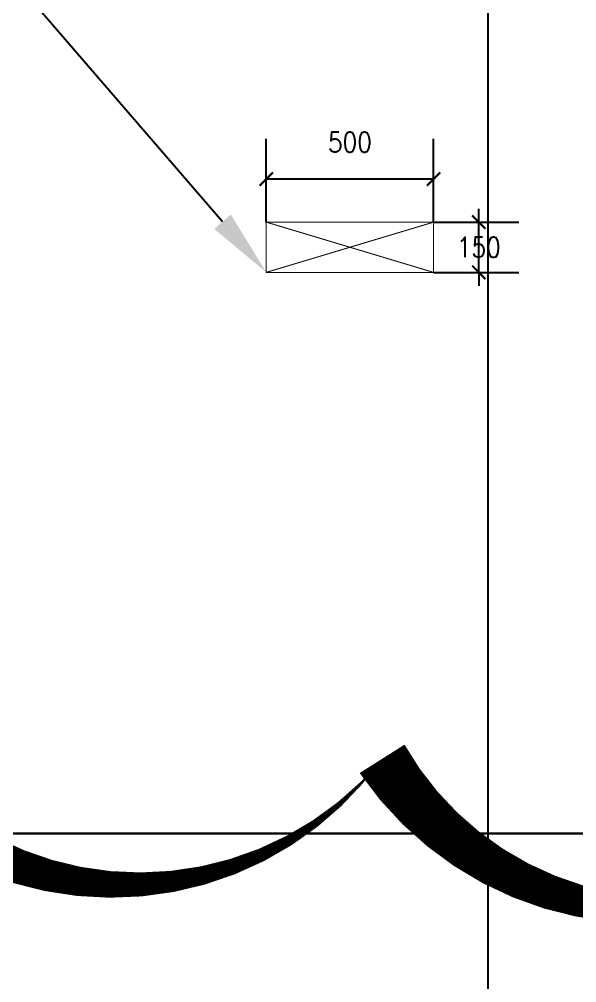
# Model space of a CAD drawing. Header units: metres. Extents: x 75097 to 220695, y -1557923 to -1361206.
# Drawn here: x 106412 to 108078, y -1465699 to -1462822 of the extents above; entities that cross this region are included whole.
import ezdxf
from ezdxf import colors
from ezdxf.entities.mleader import LeaderData, LeaderLine
from ezdxf.math import Vec2, Vec3

# ---------------------------------------------------------------- set-up
doc = ezdxf.new("R2010")
doc.units = ezdxf.units.M
doc.layers.get('0').update_dxf_attribs({"lineweight": 0})
doc.layers.add('A-100 - Copy$0$axes', color=8, linetype='Continuous')
doc.layers.add('E-LG', color=245, linetype='Continuous', lineweight=30)
doc.layers.add('E-POWR', color=7, linetype='Continuous', lineweight=9, true_color=0x4e7e3e)
doc.layers.add('REV 01', color=7, linetype='Continuous', lineweight=0, true_color=0xe41b4d)
doc.styles.add('ROMANS', font='romans.shx', dxfattribs={"width": 0.85})
doc.styles.get("Standard").update_dxf_attribs({"font": 'GOTHIC.TTF'})
doc.dimstyles.new('100', dxfattribs={"dimscale": 0.8, "dimtxt": 180, "dimasz": 100, "dimexe": 150, "dimexo": 0, "dimgap": 100, "dimtad": 1, "dimtih": 1, "dimtoh": 1, "dimdec": 0, "dimzin": 0, "dimdsep": 46, "dimtxsty": 'ROMANS', "dimblk": 'DOT', "dimcen": 0, "dimclrd": 180, "dimclre": 180, "dimclrt": 180, "dimazin": 0, "dimtfac": 1, "dimtdec": 0, "dimtix": 1, "dimtmove": 2, "dimatfit": 3, "dimldrblk": 'DOT', "dimfxl": 1, "dimtolj": 1, "dimtzin": 0, "dimarcsym": 0})

# ---------------------------------------------------------------- blocks, each defined once
blk = doc.blocks.new('_ArchTick')
at = {"color": 0, "linetype": 'ByBlock', "const_width": 0.15}
blk.add_lwpolyline([(-0.5, -0.5), (0.5, 0.5)], dxfattribs=at)
blk = doc.blocks.new('*D20')
at = {"layer": 'E-POWR', "color": 180, "lineweight": -2, "transparency": 16777216}
for p, q in [((107150.3, -1463427.7), (107150.3, -1463179)), ((107650.3, -1463427.7), (107650.3, -1463179)), ((107650.3, -1463299), (107150.3, -1463299))]:
    blk.add_line(p, q, dxfattribs=at)
at = {"layer": 'E-POWR', "color": 180, "lineweight": -2, "transparency": 16777216, "xscale": 40, "yscale": 40, "zscale": 40, "rotation": 180}
blk.add_blockref('_ArchTick', (107150.3, -1463299), dxfattribs=at)
at = {"layer": 'E-POWR', "color": 180, "lineweight": -2, "transparency": 16777216, "xscale": 40, "yscale": 40, "zscale": 40}
blk.add_blockref('_ArchTick', (107650.3, -1463299), dxfattribs=at)
at = {"layer": 'E-POWR', "color": 180, "transparency": 16777216, "insert": (107400.3, -1463189), "char_height": 60, "attachment_point": 5, "style": 'ROMANS'}
blk.add_mtext('\\A1;500', dxfattribs=at)
blk = doc.blocks.new('_DOT')
at = {"color": 0, "linetype": 'ByBlock'}
blk.add_line((-0.5, 0), (-1, 0), dxfattribs=at)
at = {"color": 0, "linetype": 'ByBlock', "const_width": 0.5}
blk.add_lwpolyline([(-0.25, 0, 1), (0.25, 0, 1)], format="xyb", close=True, dxfattribs=at)
blk = doc.blocks.new('*D21')
at = {"layer": 'E-POWR', "color": 180, "lineweight": -2, "transparency": 16777216}
for p, q in [((107785.5, -1463427.7), (107785.5, -1463387.7)), ((107650.3, -1463427.7), (107905.5, -1463427.7)), ((107785.5, -1463577.7), (107785.5, -1463427.7)), ((107650.3, -1463577.7), (107905.5, -1463577.7)), ((107785.5, -1463577.7), (107785.5, -1463617.7))]:
    blk.add_line(p, q, dxfattribs=at)
at = {"layer": 'E-POWR', "color": 180, "lineweight": -2, "transparency": 16777216, "xscale": 40, "yscale": 40, "zscale": 40}
for p, rotation in [((107785.5, -1463427.7), 270), ((107785.5, -1463577.7), 90)]:
    blk.add_blockref('_ArchTick', p, dxfattribs=dict(at, rotation=rotation))
at = {"layer": 'E-POWR', "color": 180, "transparency": 16777216, "insert": (107785.5, -1463502.7), "char_height": 60, "attachment_point": 5, "style": 'ROMANS'}
blk.add_mtext('\\A1;150', dxfattribs=at)
blk = doc.blocks.new('A-100 - Copy')
at = {"layer": 'A-100 - Copy$0$axes'}
blk.add_line((107813.3, -1477297.4, 0), (107813.3, -1366691.8, 0), dxfattribs=at)

msp = doc.modelspace()

# ---------------------------------------------------------------- linework, layer by layer
at = {"layer": 'E-LG', "color": 1}
msp.add_lwpolyline([(94285.3, -1464444.8), (94394.2, -1464765.8), (95724.9, -1464765.8), (95812.3, -1464469.8), (95918.6, -1464786.2), (95918.6, -1465252.9), (115237, -1465252.9)], dxfattribs=at)
at = {"layer": 'E-POWR', "const_width": 3, "elevation": 2.1}
msp.add_lwpolyline([(107150.3, -1463427.7), (107650.3, -1463427.7), (107650.3, -1463577.7), (107150.3, -1463577.7)], close=True, dxfattribs=at)
for points in [[(107150.3, -1463427.7), (107650.3, -1463577.7)], [(107150.3, -1463577.7), (107650.3, -1463427.7)]]:
    msp.add_lwpolyline(points, dxfattribs=at)

# ---------------------------------------------------------------- dimensions: what is measured, and where the dimension line sits
at = {"layer": 'E-POWR', "color": 85}
for p1, p2, distance, picture, middle in [((107650.3, -1463427.7, 2.1), (107150.3, -1463427.7, 2.1), -128.7, '*D20', (107400.3, -1463189, 2.1)), ((107650.3, -1463577.7, 2.1), (107650.3, -1463427.7, 2.1), -135.2, '*D21', (107785.5, -1463502.7, 2.1))]:
    dim = msp.add_aligned_dim(p1=p1, p2=p2, distance=distance, dimstyle='100', override={"dimtxt": 75, "dimasz": 50, "dimjust": 2, "dimblk1": 'ArchTick', "dimblk2": 'ArchTick', "dimsah": 1, "dimfxl": 0.5}, dxfattribs=at)
    dim.commit()
    dim.dimension.update_dxf_attribs({"geometry": picture, "text_midpoint": middle})

# ---------------------------------------------------------------- leaders
at = {"layer": 'E-POWR'}
ml = msp.add_multileader_mtext('Standard', dxfattribs=at)
ml.set_content('CEILING OPENING 500x150mm', color=256)
ml.set_leader_properties()
ml.build(insert=Vec2(0, 0))
ml.multileader.update_dxf_attribs({"text_right_attachment_type": 6, "dogleg_length": 200, "arrow_head_size": 200})
ctx = ml.context
ctx.base_point, ctx.char_height, ctx.arrow_head_size, ctx.landing_gap_size, ctx.plane_origin = Vec3(103053.2, -1462601.5, 2.1), 250, 200, 100, Vec3(107628.5, -1462079.2, 2.1)
ctx.right_attachment, ctx.text_align_type = 6, 2
notes = []
notes.append((ctx, [(1, (1, 1, 0), (106454.6, -1462773.3, 2.1), (-1, 0), 200, [(0, [(107150.3, -1463577.7, 2.1)], 0, [])])]))
ctx.mtext.insert, ctx.mtext.width, ctx.mtext.alignment, ctx.mtext.flow_direction = Vec3(106154.6, -1462473.3, 2.1), 3804.899, 3, 5
for ctx, leaders in notes:
    for number, flags, end, landing, length, lines in leaders:
        leader = LeaderData()
        leader.index, (leader.has_last_leader_line, leader.has_dogleg_vector, leader.attachment_direction) = number, flags
        leader.last_leader_point, leader.dogleg_vector, leader.dogleg_length = Vec3(end), Vec3(landing), length
        for number, points, colour, breaks in lines:
            line = LeaderLine()
            line.index, line.vertices, line.color, line.breaks = number, Vec3.list(points), colors.encode_raw_color(colour), breaks
            leader.lines.append(line)
        ctx.leaders.append(leader)

# ---------------------------------------------------------------- next in the draw order: block references
msp.add_blockref('A-100 - Copy', (0, 0))

# ---------------------------------------------------------------- next in the draw order: linework, layer by layer
at = {"layer": 'REV 01', "color": 3, "elevation": -2.4}
msp.add_lwpolyline([(109083.2, -1465106.1, 0, 158.9, -0.520567), (107496.4, -1465030.2, 0, 158.9, -0.520567), (105909.6, -1464954.2, 0, 158.9, -0.520567), (104322.8, -1464878.3, 0, 158.9, -0.520567), (102736.1, -1464802.3, 0, 158.9, -0.520567), (101149.3, -1464726.4, 0, 158.9, -0.520567), (99562.5, -1464650.5, 0, 158.9, -0.520567), (97975.7, -1464574.5, 0, 158.9, -0.520567), (96389, -1464498.6, 0, 158.9, -0.520567), (94802.2, -1464422.7, 0, 158.9, -0.520567), (93215.4, -1464346.7, 0, 158.9, -0.520567), (93184.3, -1462830.3, 0, 158.9, -0.520567), (93230.5, -1461242.4, 0, 158.9, -0.520567), (93276.7, -1459654.5, 0, 158.9, -0.520567), (93322.8, -1458066.6, 0, 158.9, -0.520567), (93369, -1456478.7, 0, 158.9, -0.520567)], format="xyseb", dxfattribs=at)

doc.saveas('drawing.dxf')
